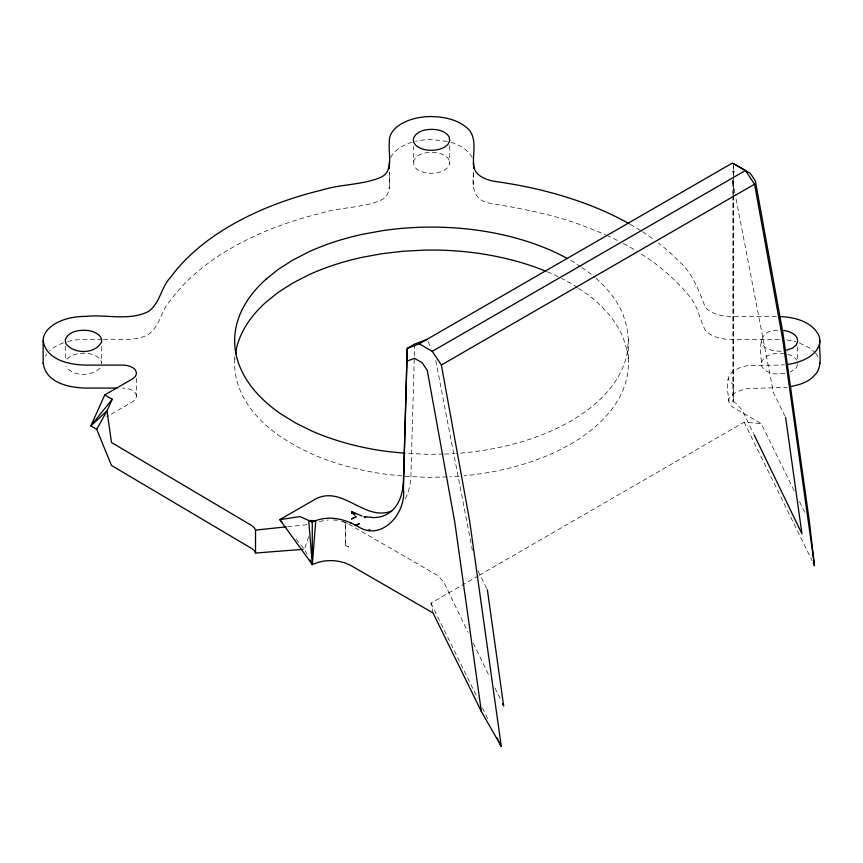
<?xml version="1.0" encoding="UTF-8"?>
<svg xmlns="http://www.w3.org/2000/svg" width="863" height="863" viewBox="0 0 863 863"><rect width="100%" height="100%" fill="white"/><g stroke="black" fill="none" stroke-linecap="round" stroke-linejoin="round"><path stroke-width="0.65" stroke-dasharray="4.32 3.24" d="M321.403 213.118C340.734 207.012 361.921 208.134 380.669 200.367C391.716 195.513 389.515 182.395 389.299 172.654M473.679 185.286L473.69 172.427M414.693 344.057L410.896 476.3L409.968 485.502L407.735 493.679L404.262 500.626M596.02 278.339A196.958 113.711 0 0 1 623.323 315.254L626.926 327.153L628.318 339.235L627.509 351.317A197.206 113.862 0 0 1 591.047 407.304A197.109 113.797 0 0 1 546.797 432.87A197.206 113.862 0 0 1 456.322 453.496M447.196 476.926L428.879 477.336L407.962 476.538L387.336 474.456A196.958 113.711 0 0 1 312.007 454.024L296.041 446.182L281.629 437.401A196.85 113.657 0 0 1 242.298 395.06A196.376 113.377 0 0 1 234.801 359.159L235.232 356.516M308.652 536.657L304.412 549.246L306.85 553.96M136.527 378.318L136.527 396.171L135.48 399.289L132.427 401.91L106.732 416.753M794.165 490.788L761.252 423.604L732.353 406.915L729.3 404.283C728.739 394.51 723.615 379.191 732.536 371.78A28.199 16.278 0 0 1 748.706 365.545L777.671 365.092A42.233 24.38 0 0 0 784.402 364.79M728.221 401.176L729.3 398.08L732.536 394.736A28.199 16.278 0 0 1 748.706 388.501L787.045 387.444M449.699 145.847L449.699 163.711L448.059 167.249C442.6 172.859 434.197 173.83 426.764 172.978A18.112 10.453 0 0 1 413.841 165.513L413.291 146.548M784.769 373.647L774.769 373.895A18.112 10.453 0 0 1 761.846 366.43C760.605 350.605 755.934 329.99 777.897 330.227M761.285 362.773C764.456 353.776 776.01 352.611 784.219 353.517M797.703 364.628L796.064 368.167L790.335 372.007M734.898 192.848L732.849 182.255L733.69 180.464L733.658 176.591M413.291 161.856C416.484 152.88 428.005 151.694 436.214 152.6A18.112 10.464 0 0 1 449.138 160.054L449.699 163.711M45.437 356.225L46.678 354.164M66.936 359.256C72.373 353.625 80.788 352.676 88.209 353.517A18.112 10.464 0 0 1 101.133 360.971L101.51 363.409M100.065 368.167C91.111 376.43 73.312 376.969 65.836 366.43M732.849 194.358L732.849 180.95L733.69 180.464L733.69 193.916M345.437 545.47L348.684 547.034L345.437 545.47L345.437 522.503L340.993 521.176M732.849 195.707L732.849 401.468L733.69 400.982L733.69 195.254M433.01 612.946L430.961 603.151L478.188 575.891M479.332 575.233L744.143 422.158L761.252 423.604M319.342 521.479L328.167 520.001M287.541 526.732L307.552 524.639M443.269 454.057L428.879 454.38L405.383 453.312M444.574 454.024L449.817 453.906A197.206 113.862 0 0 0 455.017 453.593M776.344 316.397L730.562 316.387A27.972 16.149 0 0 1 705.287 307.26C698.814 290.626 692.849 273.172 678.663 261.025A285.243 164.682 0 0 0 658.501 243.086M102.125 339.342L85.329 339.353A41.758 24.11 0 0 0 67.012 341.759M103.441 339.342C118.404 338.523 134.844 342.072 148.598 334.348C160.011 326.225 161.122 310.13 170.669 300.141A285.265 164.704 0 0 1 207.26 263.905A286.861 165.62 0 0 1 258.641 234.24A285.265 164.704 0 0 1 321.403 213.118M781.091 351.252L774.769 350.928A18.112 10.453 0 0 1 761.846 343.463L761.285 339.817M779.321 339.461L730.562 339.342A27.972 16.149 0 0 1 705.287 330.216C699.548 319.094 697.973 305.88 689.31 296.149C678.642 282.924 665.977 271.489 652.32 261.424A282.546 163.129 0 0 0 640.26 253.301M333.398 520.001L337.325 520.303M447.25 141.392L431.5 139.493A41.758 24.11 0 0 0 415.653 141.262M787.056 339.957L795.966 341.77M343.431 521.759L347.681 523.507M450.939 142.319C459.677 144.973 468.587 149.795 472.622 158.414M799.397 343.01L810.648 348.523L814.834 352.374M733.69 400.982L733.474 384.607L729.3 381.317L728.221 378.221M732.849 401.468L736.689 403.679L742.417 410.594L753.507 433.55M348.684 524.078L438.415 575.891L444.143 582.795L468.08 632.331M580.616 266.796L574.348 262.546A196.829 113.636 0 0 0 568.685 259.234M581.662 267.508L587.93 271.759A196.958 113.711 0 0 1 595.049 277.498M577.487 287.627L574.348 285.502A196.85 113.657 0 0 0 561.565 278.404M578.534 288.339L587.93 294.725A196.958 113.711 0 0 1 623.323 338.21L626.926 350.119M295.944 539.03L303.571 548.221M732.849 180.95L732.514 180.453L732.849 182.255M815.675 353.15L818.793 358.274M427.929 341.726L431.716 348.285M785.05 416.29L773.464 392.697L735.157 194.164M799.462 501.586L805.923 514.79M744.143 422.158L812.115 560.821M478.08 570.799L486.775 588.49M430.961 603.151L477.66 698.296M482.385 707.93L488.296 719.969M473.334 643.205L489.677 677.034M494.931 687.908L501.349 701.198M136.527 396.171L135.48 393.064A14.056 8.112 0 0 0 122.47 388.059M435.772 360.572L471.371 545.125M471.63 546.441L472.385 550.4M733.593 166.268L733.615 170.14M733.626 171.424L733.647 175.297M628.318 339.235L628.34 362.223M797.703 346.764L797.703 363.355M733.474 163.603L733.474 175.728M733.474 177.077L733.474 194.596M733.474 195.944L733.474 384.607M473.679 172.082C471.651 185.275 473.194 199.731 488.415 202.934C519.666 208.339 551.09 213.83 580.95 224.93L601.619 233.053A282.546 163.129 0 0 1 605.362 234.704M389.299 172.071L389.299 188.652M345.696 523.625L345.696 545.319M234.801 356.613L234.801 359.159M101.694 346.764L101.694 363.355M65.286 346.192L65.286 360.227M547.369 271.845A196.85 113.657 0 0 1 557.983 276.635M626.97 350.108A196.764 113.603 0 0 1 591.004 430.249A197.109 113.797 0 0 1 546.797 455.826A197.206 113.862 0 0 1 464.1 475.793M458.922 476.257A197.206 113.862 0 0 1 449.817 476.872M787.8 354.294A18.112 10.464 0 0 1 796.678 360.098M606.603 235.265A282.546 163.129 0 0 1 618.695 241.079M623.366 243.517A282.546 163.129 0 0 1 636.808 251.165M411.985 142.244A41.758 24.11 0 0 0 405.189 144.811A42.621 24.606 0 0 0 393.485 153.269A41.758 24.11 0 0 0 390.356 158.425M63.452 342.881A41.758 24.11 0 0 0 59.018 344.671A42.621 24.606 0 0 0 49.612 350.745M630.195 224.315A282.546 163.129 0 0 1 641.392 231.057M642.514 231.78A282.546 163.129 0 0 1 652.32 238.468A285.243 164.682 0 0 1 654.413 239.99"/><path stroke-width="1.29" d="M389.299 168.663L389.321 163.841A41.758 24.11 0 0 1 389.483 161.661M473.69 168.565L473.474 162.88M365.761 516.883L364.682 517.595L364.013 516.516L372.978 517.573A77.034 44.477 60 0 0 392.212 510.454A77.67 44.844 60 0 0 402.514 489.806L403.442 480.615L407.239 348.372L419.256 343.841L432.234 351.338L441.381 365.006L469.601 520.616L501.295 746.463L481.371 711.5L433.01 612.946L350.605 565.373L345.017 562.881L338.533 561.274A27.843 16.073 0 0 0 317.897 562.417L312.33 564.575L279.839 519.623L300.044 516.613L312.266 522.137C327.94 514.402 345.934 518.965 360.054 527.746C383.258 540.292 406.182 512.309 403.442 489.494L407.239 348.372L414.693 344.057L426.667 339.537L732.439 163.031L750.271 173.301L755.362 180.906L782.924 332.999L809.451 521.986L814.478 565.653L813.302 563.237M352.794 512.924L353.269 512.536L351.683 512.104L351.759 513.668L352.794 512.924L354.769 513.356L354.725 515.103L351.608 511.576L361.985 516.031M235.653 353.884L236.753 347.131A196.764 113.603 0 0 1 266.02 302.147L278.285 292.33L292.309 283.344L307.875 275.254A197.821 114.218 0 0 1 362.255 257.303L382.244 253.668L402.784 251.273L423.625 250.141A196.376 113.377 0 0 1 485.804 254.466M117.12 388.059L89.04 388.07C71.791 388.372 45.566 383.798 43.269 363.064M819.85 340.745C818.448 352.19 823.928 367.12 813.906 375.912A34.962 20.183 0 0 1 798.814 384.628L789.591 386.937M629.073 223.679A282.546 163.129 0 0 0 601.619 210.087C567.789 195.621 531.845 186.548 495.448 181.51C486.559 180.097 474.877 176.063 473.679 165.707C472.428 154.035 477.12 140.486 469.504 130.324C459.871 119.989 445.103 116.839 431.5 116.537A41.758 24.11 0 0 0 405.189 121.845A42.621 24.606 0 0 0 393.485 130.313A41.758 24.11 0 0 0 389.321 140.885L389.299 143.031C388.199 154.434 394.046 171.176 380.669 177.4C361.921 185.167 340.734 184.056 321.403 190.162A285.265 164.704 0 0 0 258.641 211.284A286.861 165.62 0 0 0 207.26 240.95A285.265 164.704 0 0 0 170.669 277.185C161.122 287.163 160.011 303.269 148.598 311.392C129.126 321.327 106.106 314.121 85.329 316.397A41.758 24.11 0 0 0 67.012 318.792A42.621 24.606 0 0 0 52.352 325.556A41.758 24.11 0 0 0 43.15 340.745C46.451 361.025 71.877 365.362 89.04 365.103L122.47 365.092A14.056 8.112 0 0 1 135.48 370.098L136.527 373.215L135.48 376.322L132.427 378.954L104.768 394.92L90.831 425.934L96.699 429.321L111.489 465.459L251.64 548.458L254.283 550.659L255.524 553.043L303.096 549.343M104.768 394.92L112.233 399.224L106.98 410.864L96.699 429.321M364.682 517.595L365.125 516.786M112.233 399.224L90.831 425.934L106.98 410.864L111.489 442.492L251.64 525.502L254.283 527.692L255.524 530.076L255.524 553.043M350.605 522.892L351.165 523.215M353.992 514.197L354.769 513.356M368.803 530.529L369.623 529.806L369.817 530.659M266.02 279.191L278.285 269.375L292.309 260.389L307.875 252.287A197.821 114.218 0 0 1 362.255 234.348L382.244 230.712A196.602 113.506 0 0 1 485.804 231.511A196.85 113.657 0 0 1 567.509 258.598M419.256 343.841L426.667 339.537M432.234 351.338L745.416 170.529L754.564 184.186L782.784 339.806L814.478 565.653M441.381 365.006L754.564 184.186M355.578 525.653L359.342 523.69L355.103 525.373M368.404 530.432L369.623 529.806M407.142 361.101L414.477 358.307L422.169 362.751L427.261 370.324L454.823 522.428L481.371 711.5M391.759 510.993C363.636 522.331 341.424 482.374 312.891 500.54L279.839 519.623L282.384 522.687M784.769 350.691L792.407 348.21L796.064 345.2L797.703 341.662L797.142 338.016A18.112 10.464 0 0 0 784.219 330.551L781.684 330.421M255.524 530.076L286.203 526.872M780.357 316.57C794.704 317.185 811.727 321.521 818.793 335.319A42.255 24.401 0 0 1 810.648 355.934A42.093 24.304 0 0 1 795.966 362.687A42.255 24.401 0 0 1 786.991 364.52M404.089 453.183L387.336 451.5A196.958 113.711 0 0 1 312.007 431.069L296.041 423.226L281.629 414.434A196.85 113.657 0 0 1 242.298 372.104A196.678 113.549 0 0 1 266.041 279.202M745.416 170.529L733.474 163.603M309.893 559.86L312.33 564.575L315.772 520.648L308.717 520.518L312.33 564.575L312.266 522.137M497.164 738.038L501.295 746.463M754.089 434.758L801.954 533.83L785.632 417.465M502.514 703.615L503.679 706.031L487.358 589.677M819.656 362.74L819.85 363.711M43.15 340.745L43.15 363.711M485.653 254.477A196.764 113.603 0 0 1 545.999 271.327M351.608 518.857L355.998 516.84L351.608 518.857M101.694 341.662C95.815 354.315 73.668 354.617 65.836 343.463L65.286 339.817C68.479 330.831 80 329.655 88.209 330.551A18.112 10.464 0 0 1 101.133 338.016L101.694 341.662M449.699 140.745L448.059 144.283C442.6 149.892 434.197 150.863 426.764 150.011A18.112 10.453 0 0 1 413.841 142.546L413.291 138.9C416.484 129.914 428.005 128.738 436.214 129.633A18.112 10.464 0 0 1 449.138 137.098L449.699 140.745M733.69 171.37L732.849 171.856L733.733 172.363L733.69 171.37"/></g></svg>
